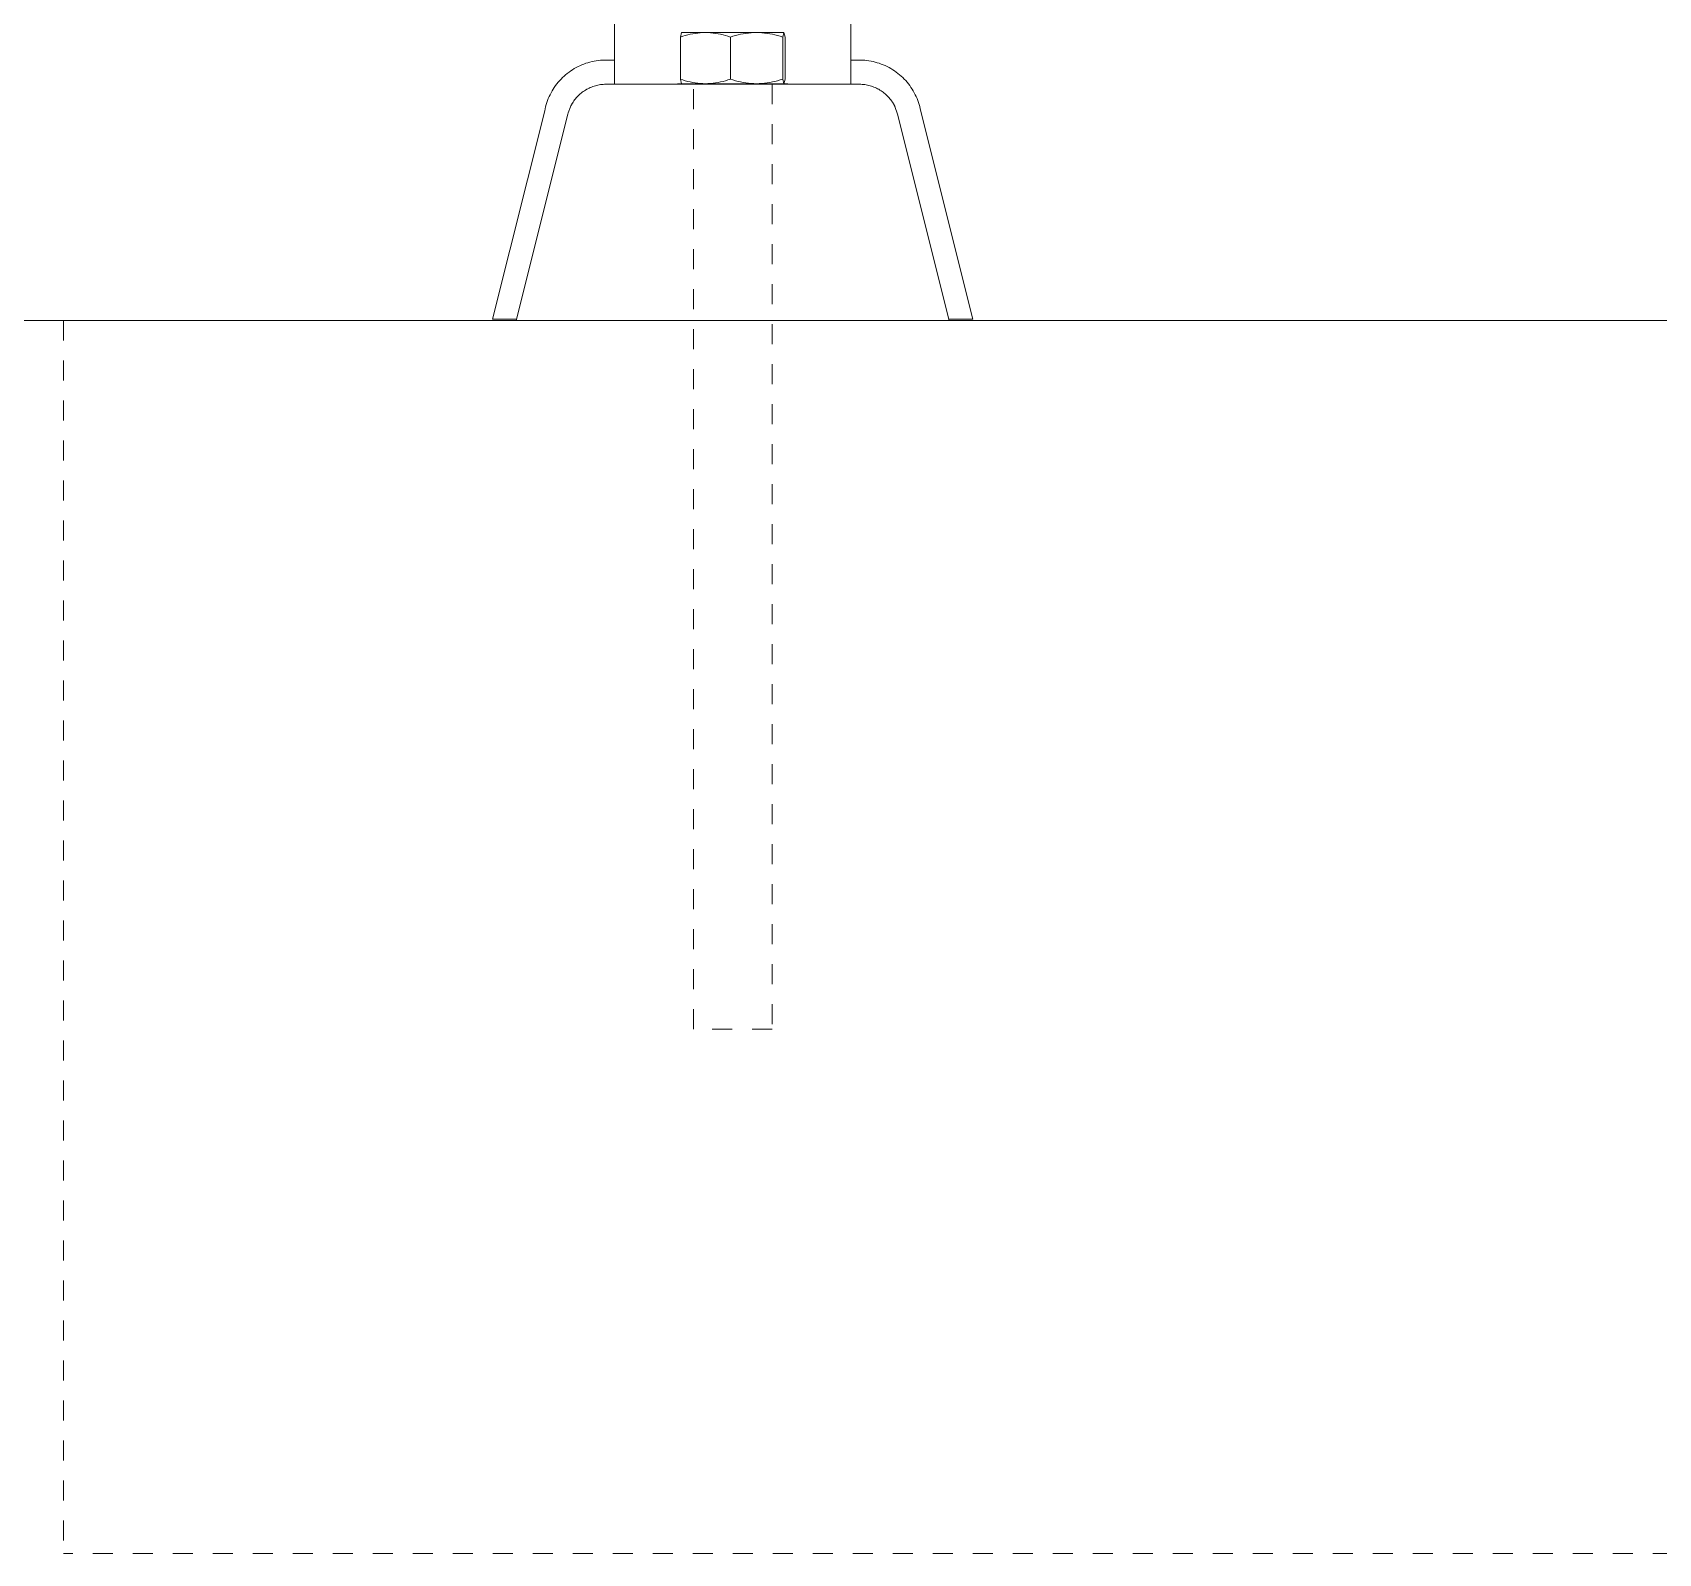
# Model space of a CAD drawing. Header units: inches. Extents: x -7 to 144, y -3 to 95.
# Drawn here: x 0.19 to 8.32, y 53.52 to 61.13 of the extents above; entities that cross this region are included whole.
import ezdxf

# ---------------------------------------------------------------- set-up
doc = ezdxf.new("R2010")
doc.units = ezdxf.units.IN
doc.linetypes.add('HIDDEN', pattern=[1.905, 1.27, -0.635])
doc.layers.add('ZANO_R', color=7, linetype='Continuous', lineweight=0)
doc.layers.add('ZANO_R_przerywana', color=250, linetype='HIDDEN', lineweight=0)

msp = doc.modelspace()

# ---------------------------------------------------------------- linework, layer by layer
at = {"layer": 'ZANO_R'}
for p, q in [((3.10277, 66.28617), (3.10277, 60.86913)), ((4.28388, 66.28617), (4.28388, 60.86913)), ((3.43172, 61.10501), (3.43725, 61.12776)), ((3.43172, 61.10501), (3.43725, 61.12776)), ((3.44379, 61.10915), (3.43172, 61.10501)), ((3.44379, 61.10915), (3.43172, 61.10501)), ((3.43172, 60.89482), (3.43172, 61.10501)), ((3.43172, 60.89482), (3.43172, 61.10501)), ((3.43725, 61.12777), (3.43742, 61.12787)), ((3.43725, 61.12777), (3.43742, 61.12787)), ((3.43743, 61.12787), (3.43742, 61.12787)), ((3.43742, 61.12787), (3.43742, 61.12787)), ((3.43742, 61.12787), (3.43742, 61.12787)), ((3.43742, 61.12787), (3.43748, 61.12787)), ((3.43743, 61.12787), (3.43742, 61.12787)), ((3.43742, 61.12787), (3.43742, 61.12787)), ((3.43742, 61.12787), (3.43742, 61.12787)), ((3.43742, 61.12787), (3.43748, 61.12787)), ((3.43748, 61.12787), (3.43776, 61.12787)), ((3.43748, 61.12787), (3.43776, 61.12787)), ((3.43776, 61.12787), (3.43905, 61.12787)), ((3.43776, 61.12787), (3.43906, 61.12787)), ((3.43905, 61.12787), (3.44458, 61.12787)), ((3.43906, 61.12787), (3.44464, 61.12787)), ((3.45598, 61.11289), (3.44379, 61.10915)), ((3.45598, 61.11289), (3.44379, 61.10915)), ((3.44458, 61.12787), (3.4676, 61.12787)), ((3.44464, 61.12787), (3.46782, 61.12787)), ((3.4683, 61.11623), (3.45598, 61.11289)), ((3.4683, 61.11623), (3.45598, 61.11289)), ((3.4676, 61.12787), (3.55266, 61.12787)), ((3.46782, 61.12787), (3.5534, 61.12787)), ((3.48071, 61.11915), (3.4683, 61.11623)), ((3.48071, 61.11915), (3.4683, 61.11623)), ((3.49322, 61.12165), (3.48071, 61.11915)), ((3.49322, 61.12165), (3.48071, 61.11915)), ((3.5058, 61.12374), (3.49322, 61.12165)), ((3.5058, 61.12374), (3.49322, 61.12165)), ((3.51845, 61.1254), (3.5058, 61.12374)), ((3.51845, 61.1254), (3.5058, 61.12374)), ((3.53115, 61.12665), (3.51845, 61.1254)), ((3.53115, 61.12665), (3.51845, 61.1254)), ((3.54388, 61.12747), (3.53115, 61.12665)), ((3.54388, 61.12747), (3.53115, 61.12665)), ((3.55663, 61.12787), (3.54388, 61.12747)), ((3.55663, 61.12787), (3.54388, 61.12747)), ((3.56938, 61.12747), (3.55663, 61.12787)), ((3.56938, 61.12747), (3.55663, 61.12787)), ((3.56029, 61.12787), (3.80898, 61.12787)), ((3.56111, 61.12787), (3.8077, 61.12787)), ((3.58211, 61.12665), (3.56938, 61.12747)), ((3.58211, 61.12665), (3.56938, 61.12747)), ((3.5948, 61.12541), (3.58211, 61.12665)), ((3.5948, 61.12541), (3.58211, 61.12665)), ((3.60745, 61.12374), (3.5948, 61.12541)), ((3.60745, 61.12374), (3.5948, 61.12541)), ((3.62003, 61.12165), (3.60745, 61.12374)), ((3.62003, 61.12165), (3.60745, 61.12374)), ((3.63254, 61.11915), (3.62003, 61.12165)), ((3.63254, 61.11915), (3.62003, 61.12165)), ((3.64496, 61.11623), (3.63254, 61.11915)), ((3.64496, 61.11623), (3.63254, 61.11915)), ((3.65727, 61.1129), (3.64496, 61.11623)), ((3.65727, 61.1129), (3.64496, 61.11623)), ((3.66946, 61.10915), (3.65727, 61.1129)), ((3.66946, 61.10915), (3.65727, 61.1129)), ((3.68153, 61.10501), (3.66946, 61.10915)), ((3.68153, 61.10501), (3.66946, 61.10915)), ((3.6942, 61.10916), (3.68153, 61.10501)), ((3.6942, 61.10916), (3.68153, 61.10501)), ((3.68153, 61.10501), (3.68153, 60.89482)), ((3.68153, 61.10501), (3.68153, 60.89482)), ((3.707, 61.11291), (3.6942, 61.10916)), ((3.707, 61.11291), (3.6942, 61.10916)), ((3.71991, 61.11624), (3.707, 61.11291)), ((3.71991, 61.11624), (3.707, 61.11291)), ((3.73292, 61.11916), (3.71991, 61.11624)), ((3.73292, 61.11916), (3.71991, 61.11624)), ((3.74601, 61.12167), (3.73292, 61.11916)), ((3.74601, 61.12167), (3.73292, 61.11916)), ((3.75918, 61.12375), (3.74601, 61.12167)), ((3.75918, 61.12375), (3.74601, 61.12167)), ((3.77241, 61.12542), (3.75918, 61.12375)), ((3.77241, 61.12542), (3.75918, 61.12375)), ((3.78569, 61.12666), (3.77241, 61.12542)), ((3.78569, 61.12666), (3.77241, 61.12542)), ((3.799, 61.12747), (3.78569, 61.12666)), ((3.799, 61.12747), (3.78569, 61.12666)), ((3.81233, 61.12787), (3.799, 61.12747)), ((3.81233, 61.12787), (3.799, 61.12747)), ((3.82566, 61.12747), (3.81233, 61.12787)), ((3.82566, 61.12747), (3.81233, 61.12787)), ((3.81613, 61.12787), (3.94884, 61.12787)), ((3.8177, 61.12787), (3.94884, 61.12787)), ((3.83896, 61.12666), (3.82566, 61.12747)), ((3.83896, 61.12666), (3.82566, 61.12747)), ((3.85224, 61.12542), (3.83896, 61.12666)), ((3.85224, 61.12542), (3.83896, 61.12666)), ((3.86547, 61.12375), (3.85224, 61.12542)), ((3.86547, 61.12375), (3.85224, 61.12542)), ((3.87864, 61.12167), (3.86547, 61.12375)), ((3.87864, 61.12167), (3.86547, 61.12375)), ((3.89174, 61.11916), (3.87864, 61.12167)), ((3.89174, 61.11916), (3.87864, 61.12167)), ((3.90475, 61.11624), (3.89174, 61.11916)), ((3.90475, 61.11624), (3.89174, 61.11916)), ((3.91766, 61.11291), (3.90475, 61.11624)), ((3.91766, 61.11291), (3.90475, 61.11624)), ((3.93046, 61.10916), (3.91766, 61.11291)), ((3.93046, 61.10916), (3.91766, 61.11291)), ((3.94313, 61.10501), (3.93046, 61.10916)), ((3.94313, 61.10501), (3.93046, 61.10916)), ((3.94903, 61.12787), (3.94313, 61.10501)), ((3.94903, 61.12787), (3.94313, 61.10501)), ((3.94313, 60.89482), (3.94313, 61.10501)), ((3.94313, 60.89482), (3.94313, 61.10501)), ((3.95492, 61.10501), (3.94903, 61.12787)), ((3.95492, 61.10501), (3.94903, 61.12787)), ((3.95492, 60.89482), (3.95492, 61.10501)), ((3.95492, 60.89482), (3.95492, 61.10501)), ((2.95921, 60.97386), (2.96933, 60.97711)), ((2.95921, 60.97386), (2.96933, 60.97711)), ((2.96933, 60.97711), (2.97956, 60.98001)), ((2.96933, 60.97711), (2.97956, 60.98001)), ((2.97956, 60.98001), (2.98988, 60.98256)), ((2.97956, 60.98001), (2.98988, 60.98256)), ((2.98988, 60.98256), (3.00028, 60.98476)), ((2.98988, 60.98256), (3.00028, 60.98476)), ((3.00028, 60.98476), (3.01076, 60.9866)), ((3.00028, 60.98476), (3.01076, 60.9866)), ((3.01076, 60.9866), (3.02128, 60.98809)), ((3.01076, 60.9866), (3.02128, 60.98809)), ((3.02128, 60.98809), (3.03186, 60.98921)), ((3.02128, 60.98809), (3.03186, 60.98921)), ((3.03186, 60.98921), (3.04246, 60.98998)), ((3.03186, 60.98921), (3.04246, 60.98998)), ((3.04246, 60.98998), (3.10277, 60.98998)), ((3.04247, 60.98998), (3.10277, 60.98998)), ((4.28388, 60.98998), (4.33201, 60.98998)), ((4.28388, 60.98998), (4.33201, 60.98998)), ((4.33201, 60.98998), (4.34266, 60.98963)), ((4.33201, 60.98998), (4.34266, 60.98963)), ((4.34266, 60.98963), (4.35328, 60.98891)), ((4.34266, 60.98963), (4.35328, 60.98891)), ((4.35328, 60.98891), (4.36388, 60.98783)), ((4.35328, 60.98891), (4.36388, 60.98783)), ((4.36388, 60.98783), (4.37443, 60.98639)), ((4.36388, 60.98783), (4.37443, 60.98639)), ((4.37443, 60.98639), (4.38493, 60.98459)), ((4.37443, 60.98639), (4.38493, 60.98459)), ((4.38493, 60.98459), (4.39536, 60.98244)), ((4.38493, 60.98459), (4.39536, 60.98244)), ((4.39536, 60.98244), (4.40571, 60.97992)), ((4.39536, 60.98244), (4.40571, 60.97992)), ((4.40571, 60.97992), (4.41597, 60.97706)), ((4.40571, 60.97992), (4.41597, 60.97706)), ((4.41597, 60.97706), (4.42612, 60.97385)), ((4.41597, 60.97706), (4.42612, 60.97385)), ((2.83477, 60.89476), (2.84227, 60.9023)), ((2.83477, 60.89477), (2.84227, 60.9023)), ((2.84227, 60.9023), (2.85003, 60.90958)), ((2.84227, 60.9023), (2.85002, 60.90957)), ((2.85002, 60.90957), (2.85802, 60.91658)), ((2.85003, 60.90958), (2.85802, 60.91658)), ((2.85802, 60.91658), (2.86625, 60.92331)), ((2.85802, 60.91658), (2.86625, 60.92331)), ((2.86625, 60.92331), (2.8747, 60.92976)), ((2.86625, 60.92331), (2.87471, 60.92976)), ((2.8747, 60.92976), (2.88337, 60.93591)), ((2.87471, 60.92976), (2.88338, 60.93592)), ((2.88337, 60.93591), (2.89225, 60.94177)), ((2.88338, 60.93592), (2.89225, 60.94177)), ((2.89225, 60.94177), (2.90132, 60.94732)), ((2.89225, 60.94177), (2.90132, 60.94732)), ((2.90132, 60.94732), (2.91057, 60.95256)), ((2.90132, 60.94732), (2.91057, 60.95256)), ((2.91057, 60.95256), (2.92, 60.95748)), ((2.91057, 60.95256), (2.92, 60.95748)), ((2.92, 60.95748), (2.92958, 60.96207)), ((2.92, 60.95748), (2.92959, 60.96207)), ((2.92958, 60.96207), (2.93932, 60.96634)), ((2.92959, 60.96207), (2.93932, 60.96634)), ((2.93932, 60.96634), (2.9492, 60.97027)), ((2.93932, 60.96634), (2.9492, 60.97027)), ((2.9492, 60.97027), (2.95921, 60.97386)), ((2.9492, 60.97027), (2.95921, 60.97386)), ((4.42612, 60.97385), (4.43616, 60.97029)), ((4.42612, 60.97385), (4.43616, 60.97029)), ((4.43616, 60.97029), (4.44607, 60.96639)), ((4.43616, 60.97029), (4.44607, 60.96639)), ((4.44607, 60.96639), (4.45584, 60.96215)), ((4.44607, 60.96639), (4.45584, 60.96215)), ((4.45584, 60.96215), (4.46546, 60.95758)), ((4.45584, 60.96215), (4.46546, 60.95758)), ((4.46546, 60.95758), (4.47492, 60.95269)), ((4.46546, 60.95758), (4.47492, 60.95269)), ((4.47492, 60.95269), (4.48421, 60.94747)), ((4.47492, 60.95269), (4.4842, 60.94747)), ((4.4842, 60.94747), (4.49331, 60.94194)), ((4.48421, 60.94747), (4.49331, 60.94194)), ((4.49331, 60.94194), (4.50222, 60.9361)), ((4.49331, 60.94194), (4.50222, 60.93611)), ((4.50222, 60.93611), (4.51092, 60.92997)), ((4.50222, 60.9361), (4.51092, 60.92997)), ((4.51092, 60.92997), (4.51941, 60.92353)), ((4.51092, 60.92997), (4.51941, 60.92353)), ((4.51941, 60.92353), (4.52767, 60.91682)), ((4.51941, 60.92353), (4.52767, 60.91682)), ((4.52767, 60.91682), (4.5357, 60.90982)), ((4.52767, 60.91682), (4.5357, 60.90982)), ((4.5357, 60.90982), (4.54349, 60.90255)), ((4.5357, 60.90982), (4.54348, 60.90255)), ((4.54348, 60.90255), (4.55102, 60.89502)), ((4.54349, 60.90255), (4.55102, 60.89502)), ((2.77541, 60.80717), (2.77996, 60.81678)), ((2.77541, 60.80717), (2.77996, 60.81678)), ((2.77996, 60.81678), (2.78483, 60.82623)), ((2.77996, 60.81678), (2.78484, 60.82623)), ((2.78483, 60.82623), (2.79003, 60.8355)), ((2.78484, 60.82623), (2.79003, 60.83551)), ((2.79003, 60.8355), (2.79553, 60.8446)), ((2.79003, 60.83551), (2.79554, 60.8446)), ((2.79553, 60.8446), (2.80135, 60.8535)), ((2.79554, 60.8446), (2.80135, 60.8535)), ((2.80135, 60.8535), (2.80746, 60.8622)), ((2.80135, 60.8535), (2.80746, 60.8622)), ((2.80746, 60.8622), (2.81387, 60.87069)), ((2.80746, 60.8622), (2.81387, 60.87068)), ((2.81387, 60.87068), (2.82056, 60.87895)), ((2.81387, 60.87069), (2.82056, 60.87895)), ((2.82056, 60.87895), (2.82753, 60.88698)), ((2.82056, 60.87895), (2.82753, 60.88698)), ((2.82753, 60.88698), (2.83477, 60.89477)), ((2.82753, 60.88698), (2.83477, 60.89476)), ((2.92041, 60.81146), (2.92524, 60.81613)), ((2.92524, 60.81613), (2.93023, 60.82063)), ((2.93023, 60.82063), (2.93537, 60.82496)), ((2.93537, 60.82496), (2.94066, 60.82912)), ((2.94066, 60.82912), (2.94609, 60.83309)), ((2.94609, 60.83309), (2.95164, 60.83687)), ((2.95164, 60.83687), (2.95733, 60.84046)), ((2.95733, 60.84046), (2.96313, 60.84386)), ((2.96313, 60.84386), (2.96904, 60.84705)), ((2.96904, 60.84705), (2.97506, 60.85004)), ((2.97506, 60.85004), (2.98118, 60.85282)), ((2.98118, 60.85282), (2.98739, 60.8554)), ((2.98739, 60.8554), (2.99369, 60.85776)), ((2.99369, 60.85776), (3.00006, 60.8599)), ((3.00006, 60.8599), (3.0065, 60.86182)), ((3.0065, 60.86182), (3.01301, 60.86353)), ((3.01301, 60.86353), (3.01956, 60.86501)), ((3.01956, 60.86501), (3.02617, 60.86626)), ((3.02617, 60.86626), (3.03281, 60.86729)), ((3.03281, 60.86729), (3.03949, 60.86809)), ((3.03949, 60.86809), (3.04618, 60.86867)), ((3.04618, 60.86867), (3.0529, 60.86901)), ((3.0529, 60.86901), (3.05962, 60.86913)), ((3.05962, 60.86913), (4.32703, 60.86913)), ((3.05962, 60.86913), (4.32703, 60.86913)), ((3.41773, 60.87196), (3.43744, 60.87196)), ((3.41773, 60.87196), (3.43743, 60.87196)), ((3.43725, 60.87206), (3.43172, 60.89482)), ((3.44379, 60.89067), (3.43172, 60.89482)), ((3.43725, 60.87206), (3.43172, 60.89482)), ((3.44379, 60.89067), (3.43172, 60.89482)), ((3.43742, 60.87196), (3.43725, 60.87206)), ((3.43742, 60.87196), (3.43725, 60.87206)), ((3.43743, 60.87196), (3.43742, 60.87196)), ((3.43742, 60.87196), (3.43742, 60.87196)), ((3.43742, 60.87196), (3.43742, 60.87196)), ((3.43742, 60.87196), (3.43748, 60.87196)), ((3.43746, 60.87196), (3.55663, 60.87196)), ((3.43748, 60.87196), (3.43776, 60.87196)), ((3.43776, 60.87196), (3.43903, 60.87196)), ((3.43903, 60.87196), (3.4445, 60.87196)), ((3.45598, 60.88693), (3.44379, 60.89067)), ((3.45598, 60.88693), (3.44379, 60.89067)), ((3.4445, 60.87196), (3.46727, 60.87196)), ((3.4683, 60.8836), (3.45598, 60.88693)), ((3.4683, 60.8836), (3.45598, 60.88693)), ((3.46727, 60.87196), (3.55156, 60.87196)), ((3.48071, 60.88068), (3.4683, 60.8836)), ((3.48071, 60.88068), (3.4683, 60.8836)), ((3.49322, 60.87817), (3.48071, 60.88068)), ((3.49322, 60.87817), (3.48071, 60.88068)), ((3.5058, 60.87609), (3.49322, 60.87817)), ((3.5058, 60.87609), (3.49322, 60.87817)), ((3.51845, 60.87442), (3.5058, 60.87609)), ((3.51845, 60.87442), (3.5058, 60.87609)), ((3.53115, 60.87318), (3.51845, 60.87442)), ((3.53115, 60.87318), (3.51845, 60.87442)), ((3.54388, 60.87236), (3.53115, 60.87318)), ((3.54388, 60.87236), (3.53115, 60.87318)), ((3.55663, 60.87196), (3.54388, 60.87236)), ((3.55663, 60.87196), (3.54388, 60.87236)), ((3.56938, 60.87235), (3.55663, 60.87196)), ((3.56938, 60.87235), (3.55663, 60.87196)), ((3.55663, 60.87196), (3.80564, 60.87196)), ((3.56163, 60.87196), (3.80815, 60.87196)), ((3.58211, 60.87317), (3.56938, 60.87235)), ((3.58211, 60.87317), (3.56938, 60.87235)), ((3.5948, 60.87442), (3.58211, 60.87317)), ((3.5948, 60.87442), (3.58211, 60.87317)), ((3.60745, 60.87608), (3.5948, 60.87442)), ((3.60745, 60.87608), (3.5948, 60.87442)), ((3.62003, 60.87817), (3.60745, 60.87608)), ((3.62003, 60.87817), (3.60745, 60.87608)), ((3.63254, 60.88068), (3.62003, 60.87817)), ((3.63254, 60.88068), (3.62003, 60.87817)), ((3.64496, 60.8836), (3.63254, 60.88068)), ((3.64496, 60.8836), (3.63254, 60.88068)), ((3.65727, 60.88693), (3.64496, 60.8836)), ((3.65727, 60.88693), (3.64496, 60.8836)), ((3.66946, 60.89067), (3.65727, 60.88693)), ((3.66946, 60.89067), (3.65727, 60.88693)), ((3.68153, 60.89482), (3.66946, 60.89067)), ((3.68153, 60.89482), (3.66946, 60.89067)), ((3.68153, 60.89482), (3.6942, 60.89066)), ((3.68153, 60.89482), (3.6942, 60.89066)), ((3.6942, 60.89066), (3.707, 60.88692)), ((3.6942, 60.89066), (3.707, 60.88692)), ((3.707, 60.88692), (3.71991, 60.88358)), ((3.707, 60.88692), (3.71991, 60.88358)), ((3.71991, 60.88358), (3.73292, 60.88066)), ((3.71991, 60.88358), (3.73292, 60.88066)), ((3.73292, 60.88066), (3.74601, 60.87816)), ((3.73292, 60.88066), (3.74601, 60.87816)), ((3.74601, 60.87816), (3.75918, 60.87607)), ((3.74601, 60.87816), (3.75918, 60.87607)), ((3.75918, 60.87607), (3.77241, 60.87441)), ((3.75918, 60.87607), (3.77241, 60.87441)), ((3.77241, 60.87441), (3.78569, 60.87317)), ((3.77241, 60.87441), (3.78569, 60.87317)), ((3.78569, 60.87317), (3.799, 60.87235)), ((3.78569, 60.87317), (3.799, 60.87235)), ((3.799, 60.87235), (3.81233, 60.87196)), ((3.799, 60.87235), (3.81233, 60.87196)), ((3.81233, 60.87196), (3.82566, 60.87235)), ((3.81233, 60.87196), (3.82566, 60.87235)), ((3.81821, 60.87196), (3.94884, 60.87196)), ((3.81836, 60.87196), (3.94885, 60.87196)), ((3.82566, 60.87235), (3.83896, 60.87317)), ((3.82566, 60.87235), (3.83896, 60.87317)), ((3.83896, 60.87317), (3.85224, 60.87441)), ((3.83896, 60.87317), (3.85224, 60.87441)), ((3.85224, 60.87441), (3.86547, 60.87607)), ((3.85224, 60.87441), (3.86547, 60.87607)), ((3.86547, 60.87607), (3.87864, 60.87816)), ((3.86547, 60.87607), (3.87864, 60.87816)), ((3.87864, 60.87816), (3.89174, 60.88066)), ((3.87864, 60.87816), (3.89174, 60.88066)), ((3.89174, 60.88066), (3.90475, 60.88358)), ((3.89174, 60.88066), (3.90475, 60.88358)), ((3.90475, 60.88358), (3.91766, 60.88692)), ((3.90475, 60.88358), (3.91766, 60.88692)), ((3.91766, 60.88692), (3.93046, 60.89066)), ((3.91766, 60.88692), (3.93046, 60.89066)), ((3.93046, 60.89066), (3.94313, 60.89482)), ((3.93046, 60.89066), (3.94313, 60.89482)), ((3.94313, 60.89482), (3.94903, 60.87196)), ((3.94313, 60.89482), (3.94903, 60.87196)), ((3.94903, 60.87196), (3.95492, 60.89482)), ((3.94903, 60.87196), (3.95492, 60.89482)), ((3.94921, 60.87196), (3.96892, 60.87196)), ((3.94921, 60.87196), (3.96892, 60.87196)), ((4.32703, 60.86913), (4.33375, 60.86901)), ((4.33375, 60.86901), (4.34047, 60.86867)), ((4.34047, 60.86867), (4.34716, 60.86809)), ((4.34716, 60.86809), (4.35384, 60.86729)), ((4.35384, 60.86729), (4.36048, 60.86626)), ((4.36048, 60.86626), (4.36709, 60.86501)), ((4.36709, 60.86501), (4.37364, 60.86353)), ((4.37364, 60.86353), (4.38015, 60.86182)), ((4.38015, 60.86182), (4.38659, 60.8599)), ((4.38659, 60.8599), (4.39296, 60.85776)), ((4.39296, 60.85776), (4.39926, 60.8554)), ((4.39926, 60.8554), (4.40547, 60.85282)), ((4.40547, 60.85282), (4.41159, 60.85004)), ((4.41159, 60.85004), (4.41761, 60.84705)), ((4.41761, 60.84705), (4.42352, 60.84386)), ((4.42352, 60.84386), (4.42932, 60.84046)), ((4.42932, 60.84046), (4.43501, 60.83687)), ((4.43501, 60.83687), (4.44056, 60.83309)), ((4.44056, 60.83309), (4.44599, 60.82912)), ((4.44599, 60.82912), (4.45127, 60.82496)), ((4.45127, 60.82496), (4.45642, 60.82063)), ((4.45642, 60.82063), (4.46141, 60.81613)), ((4.46141, 60.81613), (4.46624, 60.81146)), ((4.55102, 60.89502), (4.55829, 60.88724)), ((4.55102, 60.89502), (4.55829, 60.88724)), ((4.55829, 60.88724), (4.56529, 60.87921)), ((4.55829, 60.88724), (4.56529, 60.87921)), ((4.56529, 60.87921), (4.57201, 60.87095)), ((4.56529, 60.87921), (4.57201, 60.87095)), ((4.57201, 60.87095), (4.57845, 60.86246)), ((4.57201, 60.87095), (4.57844, 60.86247)), ((4.57844, 60.86247), (4.58459, 60.85376)), ((4.57845, 60.86246), (4.58459, 60.85376)), ((4.58459, 60.85376), (4.59043, 60.84486)), ((4.58459, 60.85376), (4.59043, 60.84486)), ((4.59043, 60.84486), (4.59596, 60.83576)), ((4.59043, 60.84486), (4.59596, 60.83576)), ((4.59596, 60.83576), (4.60118, 60.82647)), ((4.59596, 60.83576), (4.60118, 60.82647)), ((4.60118, 60.82647), (4.60608, 60.81701)), ((4.60118, 60.82647), (4.60607, 60.81702)), ((4.60607, 60.81702), (4.61065, 60.8074)), ((4.60608, 60.81701), (4.61065, 60.8074)), ((2.49254, 59.69429), (2.75305, 60.73636)), ((2.49254, 59.69429), (2.75305, 60.73636)), ((2.75305, 60.73636), (2.7552, 60.74677)), ((2.75306, 60.73637), (2.7552, 60.74678)), ((2.7552, 60.74677), (2.75771, 60.75711)), ((2.7552, 60.74678), (2.75771, 60.75711)), ((2.75771, 60.75711), (2.76056, 60.76735)), ((2.75771, 60.75711), (2.76056, 60.76735)), ((2.76056, 60.76735), (2.76376, 60.77749)), ((2.76056, 60.76735), (2.76376, 60.77749)), ((2.76376, 60.77749), (2.76731, 60.78752)), ((2.76376, 60.77749), (2.76731, 60.78751)), ((2.76731, 60.78751), (2.77119, 60.79741)), ((2.76731, 60.78752), (2.77119, 60.79741)), ((2.77119, 60.79741), (2.77541, 60.80717)), ((2.77119, 60.79741), (2.77541, 60.80717)), ((2.88179, 60.7567), (2.87028, 60.72615)), ((2.88179, 60.7567), (2.88421, 60.76162)), ((2.88205, 60.75724), (2.88369, 60.76059)), ((2.88369, 60.76059), (2.88539, 60.7639)), ((2.88421, 60.76162), (2.88677, 60.76647)), ((2.88832, 60.76907), (2.88539, 60.76371)), ((2.88561, 60.76432), (2.88732, 60.76747)), ((2.88677, 60.76647), (2.88946, 60.77125)), ((2.89141, 60.77434), (2.88832, 60.76907)), ((2.88946, 60.77125), (2.89141, 60.77453)), ((2.89141, 60.77453), (2.895, 60.78022)), ((2.895, 60.78022), (2.89878, 60.78577)), ((2.89878, 60.78577), (2.90275, 60.7912)), ((2.90275, 60.7912), (2.9069, 60.79649)), ((2.9069, 60.79649), (2.91124, 60.80163)), ((2.91124, 60.80163), (2.91574, 60.80662)), ((2.91574, 60.80662), (2.92041, 60.81146)), ((4.46624, 60.81146), (4.47091, 60.80662)), ((4.47091, 60.80662), (4.47541, 60.80163)), ((4.47541, 60.80163), (4.47974, 60.79649)), ((4.47974, 60.79649), (4.4839, 60.7912)), ((4.4839, 60.7912), (4.48787, 60.78577)), ((4.48787, 60.78577), (4.49165, 60.78022)), ((4.49165, 60.78022), (4.49524, 60.77453)), ((4.49524, 60.77453), (4.49719, 60.77125)), ((4.49862, 60.76855), (4.49524, 60.77434)), ((4.49719, 60.77125), (4.49988, 60.76647)), ((4.5018, 60.76266), (4.49862, 60.76855)), ((4.49933, 60.76747), (4.50104, 60.76432)), ((4.49988, 60.76647), (4.50244, 60.76162)), ((4.50126, 60.7639), (4.50296, 60.76059)), ((4.50478, 60.75666), (4.5018, 60.76266)), ((4.50244, 60.76162), (4.50486, 60.7567)), ((4.50296, 60.76059), (4.5046, 60.75724)), ((4.5046, 60.75724), (4.518, 60.72002)), ((4.61065, 60.8074), (4.61489, 60.79763)), ((4.61065, 60.8074), (4.61489, 60.79763)), ((4.61489, 60.79763), (4.61879, 60.78772)), ((4.61489, 60.79763), (4.61879, 60.78772)), ((4.61879, 60.78772), (4.62235, 60.77768)), ((4.61879, 60.78772), (4.62235, 60.77768)), ((4.62235, 60.77768), (4.62557, 60.76753)), ((4.62235, 60.77768), (4.62557, 60.76753)), ((4.62557, 60.76753), (4.62844, 60.75727)), ((4.62557, 60.76753), (4.62844, 60.75727)), ((4.62844, 60.75727), (4.63095, 60.74692)), ((4.62844, 60.75727), (4.63095, 60.74692)), ((4.63095, 60.74692), (4.89411, 59.69429)), ((4.63095, 60.74692), (4.89411, 59.69431)), ((2.61065, 59.68805), (2.86865, 60.72002)), ((2.61065, 59.68802), (2.86865, 60.72002)), ((2.87028, 60.72615), (2.86865, 60.72002)), ((4.518, 60.72002), (4.776, 59.68805)), ((4.518, 60.72002), (4.776, 59.68802)), ((22.39411, 59.68802), (0.34687, 59.68802)), ((2.57128, 59.69429), (2.49254, 59.69429)), ((2.57128, 59.69429), (2.49254, 59.69429)), ((2.61221, 59.69429), (2.57128, 59.69429)), ((2.61221, 59.69429), (2.57128, 59.69429)), ((2.61222, 59.6943), (2.61065, 59.68805)), ((4.81537, 59.69429), (4.77443, 59.69429)), ((4.81537, 59.69429), (4.77443, 59.69429)), ((4.89411, 59.69429), (4.81537, 59.69429)), ((4.89403, 59.69429), (4.81537, 59.69429))]:
    msp.add_line(p, q, dxfattribs=at)
msp.add_lwpolyline([(-7.14872, 59.68802), (102.9074, 59.68802)], dxfattribs=at)
at = {"layer": 'ZANO_R_przerywana', "ltscale": 0.05}
for p, q in [((3.49647, 56.14472), (3.49647, 60.86913)), ((3.89018, 60.86913), (3.89018, 56.14472)), ((0.34687, 59.68802), (0.34687, 53.52271)), ((3.89009, 56.14472), (3.49656, 56.14472)), ((22.39411, 53.52271), (0.34687, 53.52271))]:
    msp.add_line(p, q, dxfattribs=at)

doc.saveas('drawing.dxf')
